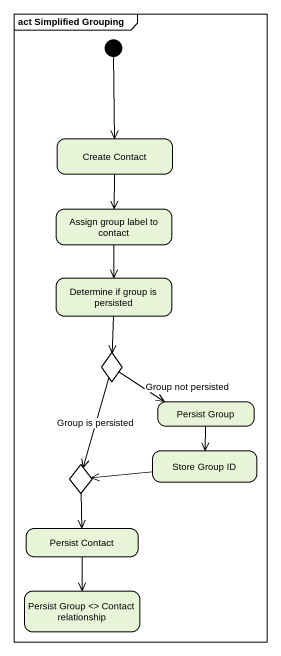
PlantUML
@startuml
mainframe act Simplified Grouping
hide empty description
state "Create Contact" as Create_Contact
state "Assign group label to contact" as Assign_group_label_to
state "Determine if group is persisted" as Determine_if_group_is
state choice1 <<choice>>
state "Persist Group" as Persist_Group
state "Store Group ID" as Store_Group_ID
state choice2 <<choice>>
state "Persist Contact" as Persist_Contact
state "Persist Group <> Contact relationship" as Persist_Group_Contact
[*] --> Create_Contact
Create_Contact --> Assign_group_label_to
Assign_group_label_to --> Determine_if_group_is
Determine_if_group_is --> choice1
choice1 -right-> Persist_Group : Group not persisted
choice1 --> choice2 : Group is persisted
Persist_Group --> Store_Group_ID
Store_Group_ID -left-> choice2
choice2 --> Persist_Contact
Persist_Contact --> Persist_Group_Contact
@enduml
